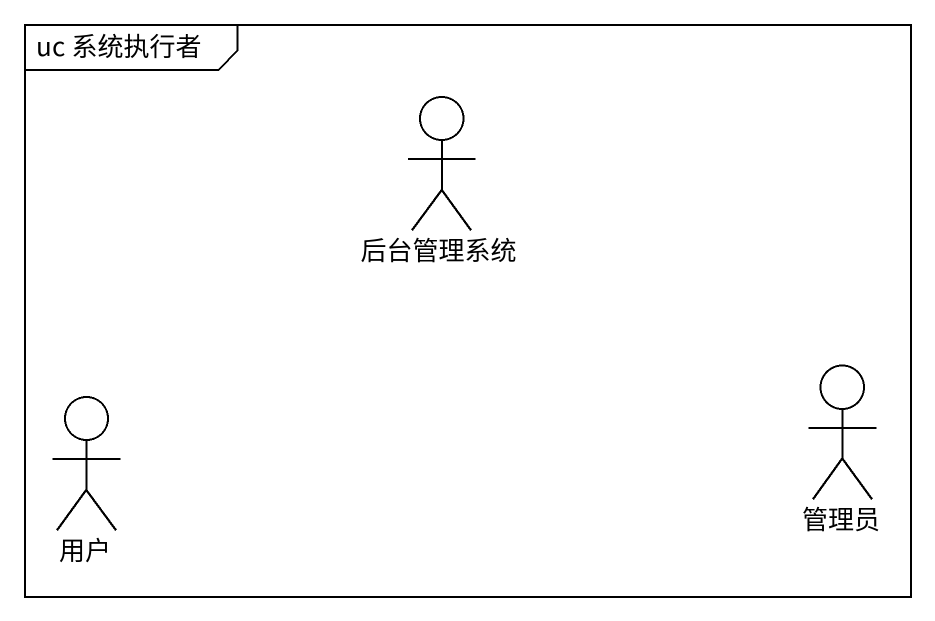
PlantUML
@startuml
mainframe uc 系统执行者
actor 后台管理系统
actor 用户
actor 管理员
@enduml
